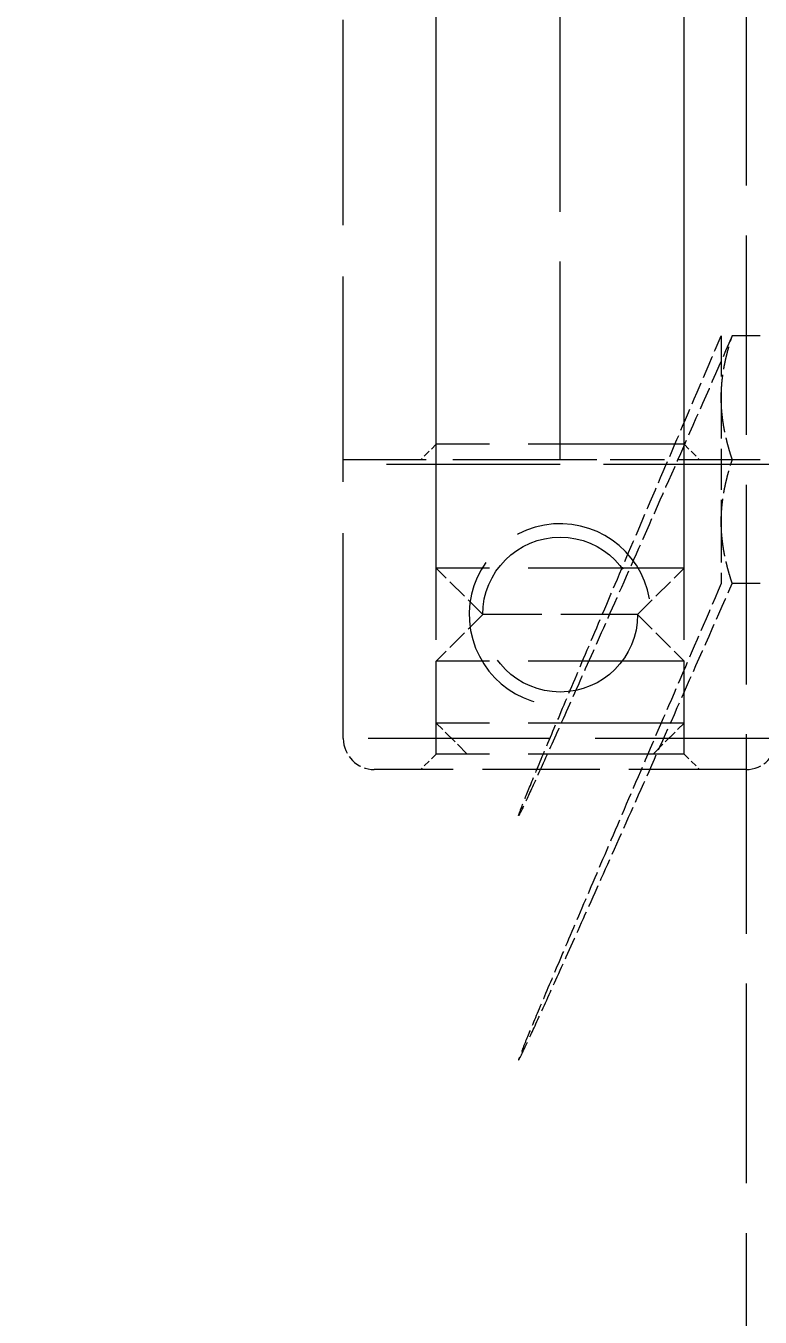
# Model space of a CAD drawing. Header units: millimetres. Extents: x 0 to 2523, y 0 to 1782.
# Drawn here: x 435.36 to 459.06, y 1027.3 to 1068.98 of the extents above; entities that cross this region are included whole.
import ezdxf

# ---------------------------------------------------------------- set-up
doc = ezdxf.new("R2010")
doc.units = ezdxf.units.MM
doc.header["$LTSCALE"] = 3
doc.linetypes.add('DASHED', pattern=[0.2067, 0.1654, -0.0413])
for name, color, linetype, lineweight in [('가려진 것(ISO)', 2, 'DASHED', 18), ('가려진 좁은 것(ISO)', 2, 'DASHED', 18), ('치수(ISO)', 2, 'Continuous', 25)]:
    doc.layers.add(name, color=color, linetype=linetype, lineweight=lineweight)
doc.styles.add('치수 텍스트_PSTEK_POSCO', font='isocp.shx')
doc.dimstyles.new('치수_PSTEK_POSCO', dxfattribs={"dimscale": 3, "dimtxt": 2.5, "dimasz": 1.5, "dimexe": 1, "dimexo": 1.5, "dimgap": 1, "dimtad": 1, "dimrnd": 1e-08, "dimdsep": 46, "dimtxsty": '치수 텍스트_PSTEK_POSCO', "dimcen": 0.09, "dimdle": 10, "dimclrd": 7, "dimclre": 7, "dimclrt": 2, "dimadec": 1, "dimazin": 2, "dimtfac": 1, "dimtmove": 0, "dimatfit": 3, "dimfxl": 0, "dimtolj": 1, "dimlwd": -1, "dimlwe": -1, "dimarcsym": 0})

# ---------------------------------------------------------------- blocks, each defined once
blk = doc.blocks.new('*D110')
at = {"layer": 'Defpoints', "color": 0}
for p in [(267.606, 1247.048), (267.606, 1184.973), (515.606, 1001.973)]:
    blk.add_point(p, dxfattribs=at)
at = {"layer": '치수(ISO)', "color": 7}
for p, q in [((267.606, 1189.473), (267.606, 1250.048)), ((515.606, 1006.473), (515.606, 1250.048)), ((511.106, 1247.048), (272.106, 1247.048))]:
    blk.add_line(p, q, dxfattribs=at)
for points in [[(272.106, 1247.798), (272.106, 1246.298), (267.606, 1247.048)], [(511.106, 1247.798), (511.106, 1246.298), (515.606, 1247.048)]]:
    blk.add_solid(points, dxfattribs=at)
at = {"layer": '치수(ISO)', "color": 2, "insert": (384.385, 1253.799), "char_height": 7.5, "attachment_point": 4, "style": '치수 텍스트_PSTEK_POSCO'}
blk.add_mtext('\\A1;248', dxfattribs=at)

msp = doc.modelspace()

# ---------------------------------------------------------------- linework, layer by layer
at = {"layer": '가려진 것(ISO)', "ltscale": 12.982798}
msp.add_line((458.6056, 1182.9732), (458.6056, 546.9732), dxfattribs=at)
at = {"layer": '가려진 것(ISO)', "ltscale": 13.3619}
msp.add_line((445.6056, 1045.9732), (445.6056, 1103.9732), dxfattribs=at)
at = {"layer": '가려진 것(ISO)', "ltscale": 13.97624}
for p, q in [((448.6056, 1051.4732), (448.6056, 1103.4732)), ((456.6056, 1051.4732), (456.6056, 1103.4732))]:
    msp.add_line(p, q, dxfattribs=at)
at = {"layer": '가려진 것(ISO)', "ltscale": 12.578616}
for p, q in [((448.6056, 1055.4732), (448.6056, 1094.4732)), ((456.6056, 1055.4732), (456.6056, 1094.4732))]:
    msp.add_line(p, q, dxfattribs=at)
at = {"layer": '가려진 것(ISO)', "ltscale": 2.659358}
for p, q in [((457.8056, 1058.9732), (457.8056, 1056.9732)), ((457.8056, 1056.9732), (457.8056, 1052.9732)), ((457.8056, 1052.9732), (457.8056, 1050.9732))]:
    msp.add_line(p, q, dxfattribs=at)
at = {"layer": '가려진 것(ISO)', "ltscale": 2.698482}
msp.add_line((462.4133, 1058.9732), (458.1629, 1058.9732), dxfattribs=at)
at = {"layer": '가려진 것(ISO)', "ltscale": 0.448841}
for p, q in [((448.6056, 1055.4732), (448.1056, 1054.9732)), ((456.6056, 1055.4732), (457.1056, 1054.9732)), ((448.6056, 1045.4732), (448.1056, 1044.9732)), ((456.6056, 1045.4732), (457.1056, 1044.9732))]:
    msp.add_line(p, q, dxfattribs=at)
at = {"layer": '가려진 것(ISO)', "ltscale": 10.132536}
for p, q in [((456.6056, 1055.4732), (448.6056, 1055.4732)), ((456.6056, 1051.4732), (448.6056, 1051.4732)), ((456.6056, 1048.4732), (448.6056, 1048.4732)), ((456.6056, 1046.4732), (448.6056, 1046.4732)), ((456.6056, 1045.4732), (448.6056, 1045.4732))]:
    msp.add_line(p, q, dxfattribs=at)
at = {"layer": '가려진 것(ISO)', "ltscale": 6.980978}
msp.add_line((452.6056, 1054.9732), (445.6056, 1054.9732), dxfattribs=at)
at = {"layer": '가려진 것(ISO)', "ltscale": 3.528202}
msp.add_line((458.1629, 1054.9732), (452.6056, 1054.9732), dxfattribs=at)
at = {"layer": '가려진 것(ISO)', "ltscale": 2.698431}
msp.add_line((462.4132, 1054.9732), (458.1629, 1054.9732), dxfattribs=at)
at = {"layer": '가려진 것(ISO)', "ltscale": 11.288502}
msp.add_line((459.6056, 1054.8232), (445.6056, 1054.8232), dxfattribs=at)
at = {"layer": '가려진 것(ISO)', "ltscale": 5.936204}
for p, q in [((448.6056, 1045.4732), (448.6056, 1054.8232)), ((456.6056, 1045.4732), (456.6056, 1054.8232))]:
    msp.add_line(p, q, dxfattribs=at)
at = {"layer": '가려진 것(ISO)', "ltscale": 1.346724}
for p, q in [((450.1056, 1049.9732), (448.6056, 1051.4732)), ((455.1056, 1049.9732), (456.6056, 1051.4732)), ((450.1056, 1049.9732), (448.6056, 1048.4732)), ((455.1056, 1049.9732), (456.6056, 1048.4732))]:
    msp.add_line(p, q, dxfattribs=at)
at = {"layer": '가려진 것(ISO)', "ltscale": 2.698487}
msp.add_line((462.4133, 1050.9732), (458.1629, 1050.9732), dxfattribs=at)
at = {"layer": '가려진 것(ISO)', "ltscale": 4.986384}
msp.add_line((455.1056, 1049.9732), (450.1056, 1049.9732), dxfattribs=at)
at = {"layer": '가려진 것(ISO)', "ltscale": 1.269698}
for p, q in [((448.6056, 1046.4732), (448.6056, 1048.4732)), ((456.6056, 1046.4732), (456.6056, 1048.4732))]:
    msp.add_line(p, q, dxfattribs=at)
at = {"layer": '가려진 것(ISO)', "ltscale": 0.897783}
for p, q in [((449.6056, 1045.4732), (448.6056, 1046.4732)), ((455.6056, 1045.4732), (456.6056, 1046.4732))]:
    msp.add_line(p, q, dxfattribs=at)
at = {"layer": '가려진 것(ISO)', "ltscale": 7.618686}
msp.add_line((458.6056, 1044.9732), (446.6056, 1044.9732), dxfattribs=at)
at = {"layer": '가려진 것(ISO)', "ltscale": 12.665669}
msp.add_circle((452.6056, 1049.9732), 2.5, dxfattribs=at)
at = {"layer": '가려진 것(ISO)', "ltscale": 11.144523}
msp.add_arc((452.6056, 1049.9732), 2.933, 10, 280, dxfattribs=at)
at = {"layer": '가려진 것(ISO)', "ltscale": 0.997197}
for centre, start, end in [((446.6056, 1045.9732), 180, 270), ((458.6056, 1045.9732), 270, 0)]:
    msp.add_arc(centre, 1, start, end, dxfattribs=at)
at = {"layer": '가려진 것(ISO)', "ltscale": 1.488612}
for points, weights in [([(458.1629, 1058.9732), (444.7907, 1028.5608), (457.8056, 1058.9732)], [2.0551350202, 2.21410026725, 2.21410026725]), ([(457.8056, 1056.9732), (457.8056, 1057.9014), (458.1629, 1058.9732)], [2.21409784829, 2.21409784827, 2.05513277493]), ([(458.1629, 1054.9732), (457.8056, 1056.045), (457.8056, 1056.9732)], [2.05513277492, 2.2140978483, 2.21409784829]), ([(458.1629, 1050.9732), (457.8056, 1052.045), (457.8056, 1052.9732)], [2.05513439892, 2.21409961349, 2.2140995979]), ([(457.8056, 1050.9732), (444.7907, 1020.7906), (458.1629, 1050.9732)], [2.2140995979, 2.2140995979, 2.05513439893])]:
    msp.add_rational_spline(points, weights, degree=2, dxfattribs=at)
at = {"layer": '가려진 것(ISO)', "ltscale": 1.488611}
msp.add_rational_spline([(457.8056, 1052.9732), (457.8056, 1053.9014), (458.1629, 1054.9732)], [2.2140995979, 2.21409958232, 2.05513439893], degree=2, dxfattribs=at)
at = {"layer": '가려진 좁은 것(ISO)', "ltscale": 12.901145}
msp.add_line((452.6056, 1054.9732), (452.6056, 1094.9732), dxfattribs=at)
at = {"layer": '가려진 좁은 것(ISO)', "ltscale": 11.821292}
msp.add_line((459.6056, 1045.9732), (445.6056, 1045.9732), dxfattribs=at)

# ---------------------------------------------------------------- dimensions: what is measured, and where the dimension line sits
at = {"layer": '치수(ISO)', "color": 7}
dim = msp.add_linear_dim(base=(267.6056, 1247.0479), p1=(515.6056, 1001.9732), p2=(267.6056, 1184.9732), angle=180, dimstyle='치수_PSTEK_POSCO', override={"dimdec": 2, "dimtp": 0, "dimtm": 0, "dimtdec": 2, "dimtofl": 0, "dimatfit": 1}, dxfattribs=at)
dim.commit()
dim.dimension.update_dxf_attribs({"geometry": '*D110', "text_midpoint": (391.6056, 1247.0479), "dimtype": 160})

doc.saveas('drawing.dxf')
